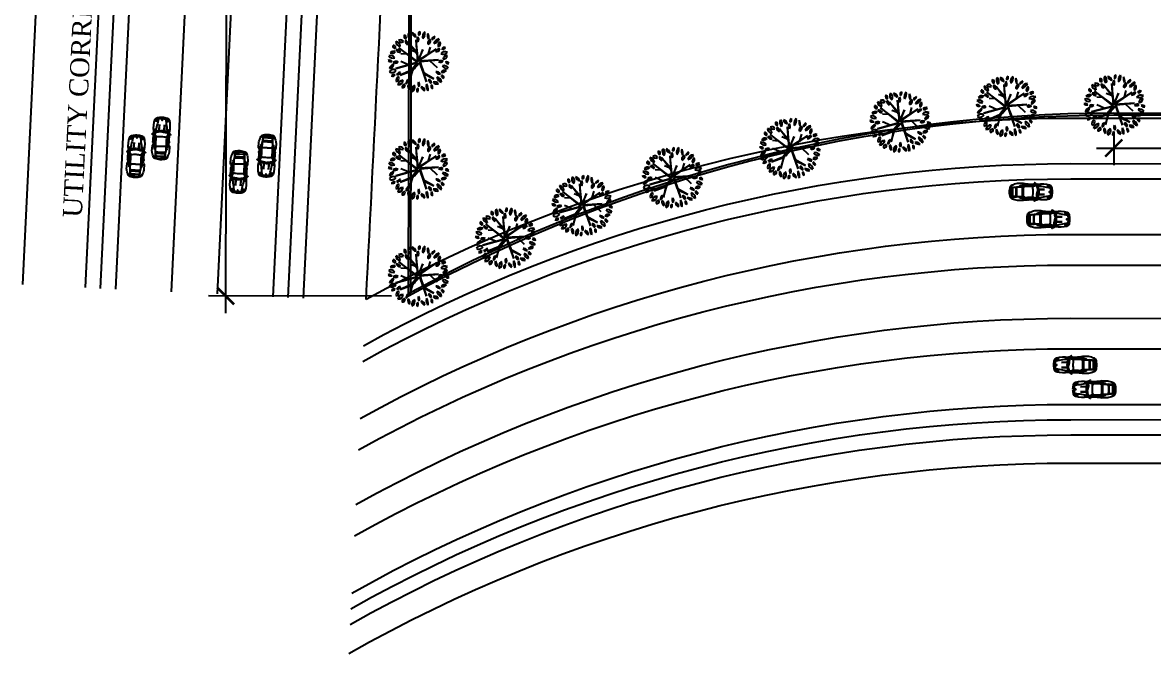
# Model space of a CAD drawing. Header units: inches. Extents: x -48022 to 80112, y -8164 to 5118.
# Drawn here: x 53348 to 59675, y -4891 to -1359 of the extents above; entities that cross this region are included whole.
import ezdxf
from ezdxf.enums import TextEntityAlignment as Align

# ---------------------------------------------------------------- set-up
doc = ezdxf.new("R2010")
doc.units = ezdxf.units.IN
doc.header["$LTSCALE"] = 10
doc.header["$PDMODE"] = 32
doc.linetypes.add('Amconstr', pattern=[9999, 9999, 0])
doc.layers.add('07--DIM-3', color=3, linetype='Continuous', lineweight=35)
for name, color, linetype in [('1_TEXT', 3, 'Continuous'), ('CAR', 253, 'Continuous'), ('CARS', 2, 'Continuous'), ('CKS_PROPERTY LINE', 5, 'Continuous'), ('coches', 7, 'Continuous'), ('FURN', 6, 'Continuous'), ('MS GATE', 1, 'Continuous'), ('PLOT LINE', 3, 'Continuous'), ('trees', 109, 'Continuous')]:
    doc.layers.add(name, color=color, linetype=linetype)
doc.styles.add('STANDARD BLOWUP', font='times.ttf', dxfattribs={"width": 0.85})
doc.styles.add('TIME NEW', font='times.ttf')
doc.dimstyles.new('Copy of Dim 1-32', dxfattribs={"dimtxt": 120, "dimasz": 96, "dimexe": 96, "dimexo": 96, "dimgap": 24, "dimtad": 1, "dimdec": 0, "dimzin": 3, "dimdsep": 46, "dimlunit": 4, "dimtxsty": 'TIME NEW', "dimblk": 'ARCHTICK', "dimcen": 24, "dimdle": 96, "dimclrd": 1, "dimclre": 1, "dimclrt": 3, "dimadec": 0, "dimazin": 0, "dimtfac": 1, "dimtdec": 0, "dimtofl": 0, "dimtmove": 0, "dimatfit": 3, "dimfxl": 0, "dimtolj": 1, "dimtzin": 0, "dimarcsym": 0})

# ---------------------------------------------------------------- blocks, each defined once
blk = doc.blocks.new('Arpls009')
at = {"color": 0, "linetype": 'ByBlock'}
for centre, radius, start, end in [((-0.188, 0.407), 0.0451, 146.8151, 244.0193), ((-0.245, 0.391), 0.0451, 326.8151, 64.0193), ((-0.082, 0.421), 0.0835, 149.4737, 231.7586), ((-0.205, 0.398), 0.0835, 329.4737, 51.7586), ((-0.119, 0.381), 0.0817, 12.306, 79.6849), ((-0.024, 0.479), 0.0817, 192.306, 259.6849), ((0.045, 0.361), 0.0664, 145.5248, 220.8327), ((-0.06, 0.355), 0.0664, 325.5248, 40.8327), ((0.054, 0.443), 0.0524, 125.4093, 202.7101), ((-0.024, 0.466), 0.0524, 305.4093, 22.7101), ((0.181, 0.399), 0.114, 133.8117, 194.3077), ((-0.008, 0.453), 0.114, 313.8117, 14.3077), ((0.262, 0.422), 0.114, 163.4642, 212.7906), ((0.056, 0.392), 0.114, 343.4642, 32.7906), ((0.201, 0.421), 0.0672, 284.1004, 348.465), ((0.283, 0.342), 0.0672, 104.1004, 168.465), ((-0.377, 0.248), 0.0369, 163.4933, 274.4697), ((-0.409, 0.222), 0.0369, 343.4933, 94.4697), ((-0.375, 0.24), 0.0818, 3.3189, 83.1904), ((-0.283, 0.326), 0.0818, 183.3189, 263.1904), ((-0.349, 0.126), 0.0631, 22.5723, 98.3335), ((-0.3, 0.213), 0.0631, 202.5723, 278.3335), ((-0.294, 0.292), 0.0582, 25.4537, 116.6852), ((-0.268, 0.369), 0.0582, 205.4537, 296.6852), ((-0.157, 0.327), 0.0557, 168.8066, 257.6391), ((-0.224, 0.283), 0.0557, 348.8066, 77.6391), ((0.209, 0.297), 0.0573, 103.8914, 198.9039), ((0.141, 0.335), 0.0573, 283.8914, 18.9039), ((0.228, 0.406), 0.118, 280.3005, 340.4476), ((0.36, 0.251), 0.118, 100.3005, 160.4476), ((0.345, 0.136), 0.0663, 86.0282, 161.3698), ((0.287, 0.224), 0.0663, 266.0282, 341.3698), ((0.385, 0.263), 0.064, 122.5817, 207.18), ((0.293, 0.288), 0.064, 302.5817, 27.18), ((0.418, 0.184), 0.0446, 59.9815, 155.6676), ((0.399, 0.241), 0.0446, 239.9815, 335.6676), ((-0.471, -0.044), 0.063, 44.2577, 108.5927), ((-0.446, 0.06), 0.063, 224.2577, 288.5927), ((-0.452, 0.017), 0.08, 30.9482, 110.5784), ((-0.411, 0.133), 0.08, 210.9482, 290.5784), ((-0.399, 0.08), 0.0847, 69.7201, 135.6489), ((-0.43, 0.219), 0.0847, 249.7201, 315.6489), ((0.37, -0.053), 0.065, 58.8748, 131.2135), ((0.361, 0.051), 0.065, 238.8748, 311.2135), ((0.434, 0.065), 0.0919, 64.7353, 140.5781), ((0.403, 0.207), 0.0919, 244.7353, 320.5781), ((0.401, 0.104), 0.0659, 270.2529, 353.5221), ((0.467, 0.031), 0.0659, 90.2529, 173.5221), ((-0.381, -0.138), 0.0923, 100.8762, 165.4479), ((-0.488, -0.024), 0.0923, 280.8762, 345.4479), ((-0.407, -0.204), 0.0728, 54.9745, 151.3792), ((-0.429, -0.109), 0.0728, 234.9745, 331.3792), ((-0.363, -0.072), 0.0699, 60.5095, 129.292), ((-0.373, 0.043), 0.0699, 240.5095, 309.292), ((-0.292, -0.24), 0.0625, 87.1724, 157.2365), ((-0.346, -0.154), 0.0625, 267.1724, 337.2365), ((0.3, -0.234), 0.0644, 28.8072, 103.9199), ((0.341, -0.14), 0.0644, 208.8072, 283.9199), ((0.429, -0.22), 0.0753, 71.3712, 141.7535), ((0.394, -0.102), 0.0753, 251.3712, 321.7535), ((0.412, -0.15), 0.0814, 29.1952, 106.7189), ((0.459, -0.032), 0.0814, 209.1952, 286.7189), ((0.455, -0.053), 0.0446, 28.1981, 112.1918), ((0.477, 0.01), 0.0446, 208.1981, 292.1918), ((-0.394, -0.274), 0.0584, 71.8192, 140.0818), ((-0.421, -0.181), 0.0584, 251.8192, 320.0818), ((-0.296, -0.307), 0.065, 113.4753, 203.456), ((-0.382, -0.273), 0.065, 293.4753, 23.456), ((-0.246, -0.395), 0.0888, 91.6328, 172.0268), ((-0.336, -0.294), 0.0888, 271.6328, 352.0268), ((-0.117, -0.355), 0.0799, 122.8873, 186.7253), ((-0.24, -0.297), 0.0799, 302.8873, 6.7253), ((0.057, -0.368), 0.0628, 148.7877, 221.5977), ((-0.043, -0.377), 0.0628, 328.7877, 41.5977), ((0.226, -0.297), 0.0586, 173.65, 254.6514), ((0.152, -0.347), 0.0586, 353.65, 74.6514), ((0.262, -0.413), 0.0806, 38.6962, 106.2415), ((0.303, -0.285), 0.0806, 218.6962, 286.2415), ((0.397, -0.243), 0.0968, 186.5487, 256.8911), ((0.279, -0.348), 0.0968, 6.5487, 76.8911), ((0.415, -0.228), 0.0422, 179.2557, 267.6287), ((0.371, -0.269), 0.0422, 359.2557, 87.6287), ((-0.226, -0.416), 0.041, 76.5419, 193.4774), ((-0.257, -0.385), 0.041, 256.5419, 13.4774), ((-0.094, -0.405), 0.0759, 159.117, 230.3606), ((-0.213, -0.436), 0.0759, 339.117, 50.3606), ((-0.016, -0.461), 0.0906, 122.117, 201.7275), ((-0.148, -0.418), 0.0906, 302.117, 21.7275), ((0.026, -0.474), 0.0521, 129.7475, 206.0709), ((-0.054, -0.457), 0.0521, 309.7475, 26.0709), ((0.117, -0.405), 0.0705, 185.3196, 260.419), ((0.035, -0.481), 0.0705, 5.3196, 80.419), ((0.251, -0.403), 0.123, 165.2071, 218.3217), ((0.035, -0.448), 0.123, 345.2071, 38.3217), ((0.26, -0.401), 0.0536, 156.7754, 231.288), ((0.177, -0.422), 0.0536, 336.7754, 51.288)]:
    blk.add_arc(centre, radius, start, end, dxfattribs=at)
at = {"layer": 'trees', "color": 25, "linetype": 'ByBlock'}
for p, q in [((-0.016, -0.003), (-0.319, 0.223)), ((-0.319, 0.223), (-0.019, -0.02)), ((-0.03, 0.128), (-0.17, 0.317)), ((-0.17, 0.317), (-0.016, 0.138)), ((-0.016, 0.138), (-0.13, 0.184)), ((-0.044, 0.348), (-0.016, -0.003)), ((-0.005, 0.021), (-0.037, 0.334)), ((-0.037, 0.334), (-0.03, 0.128)), ((0.071, 0.191), (-0.005, 0.021)), ((0.002, 0.004), (0.287, 0.201)), ((0.287, 0.201), (0.005, 0.021)), ((0.005, 0.021), (0.071, 0.191)), ((0.164, 0.129), (0.194, 0.231)), ((-0.187, 0.118), (-0.283, 0.124)), ((0.328, 0.025), (0.002, 0.004)), ((0.033, -0.003), (0.328, 0.025)), ((0.185, 0.012), (0.302, -0.1)), ((-0.019, -0.02), (-0.367, -0.117)), ((-0.367, -0.117), (-0.016, -0.02)), ((-0.113, -0.144), (-0.297, -0.222)), ((-0.297, -0.222), (-0.106, -0.151)), ((-0.151, -0.06), (-0.283, -0.003)), ((-0.144, -0.326), (-0.09, -0.141)), ((-0.106, -0.151), (-0.144, -0.326)), ((-0.016, -0.02), (-0.113, -0.144)), ((-0.09, -0.141), (-0.009, -0.023)), ((-0.009, -0.023), (-0.068, -0.121)), ((-0.068, -0.121), (0.019, -0.023)), ((0.019, -0.023), (0.134, -0.333)), ((0.134, -0.333), (0.023, -0.007)), ((0.023, -0.007), (0.095, -0.204)), ((0.078, -0.181), (0.033, -0.003)), ((0.251, -0.281), (0.078, -0.181)), ((0.095, -0.204), (0.251, -0.281))]:
    blk.add_line(p, q, dxfattribs=at)
blk = doc.blocks.new('*U8')
at = {"layer": 'trees', "xscale": 345, "yscale": 345, "zscale": 345}
blk.add_blockref('Arpls009', (-0.5, 2), dxfattribs=at)
blk = doc.blocks.new('*U9')
at = {"layer": 'FURN', "color": 0, "linetype": 'ByBlock', "lineweight": -2}
for p in [(0, 1800), (0, 1200), (0, 600), (0, 0)]:
    blk.add_blockref('*U8', p, dxfattribs=at)
blk = doc.blocks.new('_ArchTick')
at = {"color": 0, "const_width": 0.15}
blk.add_lwpolyline([(-0.5, -0.5), (0.5, 0.5)], dxfattribs=at)
blk = doc.blocks.new('*D18')
at = {"layer": '07--DIM-3', "color": 1, "linetype": 'Amconstr', "lineweight": -2, "transparency": 16777216}
for p, q in [((54492.9, 2635.1), (54483.3, -2985.5)), ((55421.2, 2537.5), (54396.8, 2539.2)), ((55411.9, -2891.1), (54387.5, -2889.3))]:
    blk.add_line(p, q, dxfattribs=at)
at = {"layer": 'Defpoints', "color": 0, "linetype": 'Amconstr', "transparency": 16777216}
for p in [(55517.2, 2537.3), (54483.5, -2889.5), (55507.9, -2891.3)]:
    blk.add_point(p, dxfattribs=at)
at = {"layer": '07--DIM-3', "color": 1, "linetype": 'Amconstr', "lineweight": -2, "transparency": 16777216, "xscale": 96, "yscale": 96, "zscale": 96}
for p, rotation in [((54492.8, 2539.1), 89.9015060500489), ((54483.5, -2889.5), 269.9015060500489)]:
    blk.add_blockref('_ArchTick', p, dxfattribs=dict(at, rotation=rotation))
at = {"layer": '07--DIM-3', "color": 3, "linetype": 'Amconstr', "lineweight": 25, "transparency": 16777216, "insert": (54403.1, -175.1), "char_height": 120, "attachment_point": 5, "rotation": 89.90151, "style": 'TIME NEW'}
blk.add_mtext('\\A1;452\'-5"', dxfattribs=at)
blk = doc.blocks.new('A$C6C2F1E0A')
at = {"layer": 'coches', "color": 0, "linetype": 'ByBlock', "lineweight": -3}
for p, q in [((0.76, 0.25), (1.35, 0.27)), ((1.34, 0.25), (0.76, 0.25)), ((1.92, 0.54), (1.76, 0.61)), ((2.09, 0.54), (1.99, 0.69)), ((2.12, 0.54), (2.03, 0.69)), ((2.68, 0.54), (2.58, 0.69)), ((2.71, 0.54), (2.62, 0.69)), ((3.04, 0.54), (2.71, 0.54)), ((3.45, 0.86), (2.88, 0.85)), ((2.88, 0.45), (2.88, 0)), ((2.88, 0), (2.88, -0.45)), ((3.35, 0.5), (2.92, 0.5)), ((2.94, 0), (2.94, 0.43)), ((2.94, -0.43), (2.94, 0)), ((3.31, 0.52), (3.04, 0.54)), ((3.54, 0.5), (3.31, 0.52)), ((3.52, 0), (3.52, 0.27)), ((3.52, -0.27), (3.52, 0)), ((3.84, 0.48), (3.54, 0.5)), ((3.61, 0.41), (3.61, 0)), ((3.61, 0), (3.61, -0.41)), ((3.75, 0.46), (3.67, 0.46)), ((4.13, 0.45), (3.84, 0.48)), ((3.92, 0), (3.92, 0.37)), ((3.92, -0.37), (3.92, 0)), ((0.76, -0.25), (1.35, -0.27)), ((1.34, -0.25), (0.76, -0.25)), ((1.99, -0.57), (1.7, -0.69)), ((1.7, -0.69), (2.28, -0.69)), ((1.71, -0.78), (2.36, -0.78)), ((1.76, -0.61), (1.92, -0.54)), ((2.06, -0.54), (1.96, -0.69)), ((2.09, -0.54), (1.99, -0.69)), ((2.28, -0.69), (2.63, -0.69)), ((2.68, -0.54), (2.58, -0.69)), ((2.71, -0.54), (2.62, -0.69)), ((2.71, -0.54), (3.04, -0.54)), ((2.88, -0.85), (3.45, -0.86)), ((2.92, -0.5), (3.35, -0.5)), ((3.04, -0.54), (3.31, -0.52)), ((3.31, -0.52), (3.54, -0.5)), ((3.84, -0.48), (3.54, -0.5)), ((3.67, -0.46), (3.75, -0.46)), ((4.13, -0.45), (3.84, -0.48))]:
    blk.add_line(p, q, dxfattribs=at)
for points in [[(2.42, 0.77, -0.024995), (2.36, 0.78), (1.71, 0.78, -0.093665), (1.6, 0.78, -0.044974), (1.44, 0.77, 0.242846), (1.54, 0.72, -0.066443), (1.67, 0.71, 0.284222), (1.7, 0.69)], [(2.62, 0.69), (2.28, 0.69), (1.7, 0.69), (1.99, 0.57, 0.071916), (2.09, 0.54, 0.014486), (2.83, 0.55, 0.015753), (3.21, 0.57, 0.648), (3.2, 0.61, 0.010841), (3.09, 0.63, 0.038718), (2.63, 0.69, 0.192613), (2.61, 0.78)]]:
    blk.add_lwpolyline(points, format="xyb", dxfattribs=at)
blk.add_lwpolyline([(2.63, 0.69), (2.62, 0.69)], dxfattribs=at)
blk.add_circle((0.28, 0), 0.0266, dxfattribs=at)
for centre, radius, start, end in [((2.14, -0.05), 2.14, 165.8561, 178.6137), ((2.14, 0.05), 2.14, 181.3863, 194.1439), ((0.43, 0.38), 0.377, 117.9341, 165.8561), ((0.18, 0.44), 0.0622, 163.0263, 273.4503), ((0.8, 0.25), 0.713, 139.8356, 163.0263), ((1.99, -0.02), 1.85, 167.5836, 179.4615), ((1.99, 0.02), 1.85, 180.5385, 192.4164), ((-7.49, 47.78), 48.02, 279.1905, 280.8179), ((0.34, 0.55), 0.151, 151.6532, 191.6286), ((0.27, 0.53), 0.0721, 191.6286, 237.7927), ((0.43, 0.5), 0.25, 127.028, 151.6532), ((0.31, 0.6), 0.15, 237.7927, 290.4863), ((0.99, -2.03), 2.84, 80.8502, 105.0021), ((0.47, 0.59), 0.219, 164.1178, 200.1268), ((0.31, 0.63), 0.0561, 99.1163, 164.1178), ((0.33, 0.54), 0.0734, 202.5631, 318.9552), ((0.32, 0.6), 0.106, 37.9901, 112.4095), ((0.32, 0.59), 0.0991, 44.3179, 99.1163), ((0.32, 0.56), 0.106, 290.4863, 327.3729), ((0.31, 0.58), 0.109, 356.0625, 44.3179), ((0.28, 0.59), 0.141, 318.9552, 356.0625), ((0.29, 0.58), 0.146, 327.3729, 37.9901), ((1.27, 0.65), 0.0587, 88.9813, 160.0291), ((1.26, 0.67), 0.0421, 169.1057, 256.3949), ((1.29, 0.78), 0.161, 256.3949, 281.2917), ((1.3, 0.4), 0.309, 80.0244, 93.711), ((1.27, 0.91), 0.29, 279.8631, 292.3211), ((3.49, -0.03), 2.16, 163.0913, 179.1793), ((3.49, 0.03), 2.16, 180.8207, 196.9087), ((1.32, 0.64), 0.0745, 24.0009, 68.7529), ((1.37, 0.66), 0.0224, 299.1034, 22.9832), ((1.43, 0.08), 0.0143, 16.9212, 209.452), ((-1.12, -0.69), 2.66, 8.2627, 16.7299), ((3.06, 0.04), 1.61, 163.3105, 178.5788), ((-0.61, -0.54), 2.15, 1.6045, 16.9212), ((1.7, 0.45), 0.243, 89.731, 135.9605), ((1.79, 0.42), 0.288, 130.3021, 163.3105), ((1.78, 0.75), 0.18, 109.8569, 171.1321), ((1.65, 0.43), 0.209, 58.5386, 101.741), ((1.72, 0.9), 0.023, 356.1352, 109.8569), ((1.47, 0.91), 0.272, 329.8315, 356.1352), ((1.9, 0.47), 0.0678, 345.774, 73.1452), ((5.52, -0.02), 3.59, 172.3421, 179.6342), ((5.52, 0.02), 3.59, 180.3658, 187.6579), ((2.48, 0.58), 0.227, 85.3914, 120.853), ((2.46, 0.73), 0.0619, 53.34, 130.5245), ((2.46, 0.82), 0.06, 231.9068, 311.9577), ((2.49, 0.75), 0.0622, 34.5743, 84.6458), ((2.44, 1.34), 0.564, 275.8996, 280.6987), ((2.57, 1.44), 0.662, 268.1893, 293.5908), ((2.9, 0.68), 0.167, 95.1224, 113.5908), ((2.93, 0.46), 0.05, 98.3498, 183.3387), ((3.02, 0.43), 0.0806, 119.4221, 181.6531), ((3.33, 0.16), 0.345, 69.3284, 87.2077), ((2.66, -2.65), 3.59, 69.1236, 77.1575), ((3.43, 0.41), 0.069, 24.9469, 69.3284), ((3.07, 0.29), 0.447, 358.5563, 20.6788), ((-3.92, 0.05), 7.47, 359.5886, 3.4511), ((-3.92, -0.05), 7.47, 356.5489, 0.4114), ((3.67, 0.41), 0.0564, 86.7926, 175.4907), ((3.69, -0.27), 0.736, 77.7157, 85.2325), ((3.96, 0.79), 0.128, 198.9069, 239.4435), ((3.82, 0.35), 0.0977, 8.5929, 77.7157), ((3.77, 0.38), 0.329, 38.5491, 67.8682), ((3.74, 0.37), 0.399, 12.4252, 60.1974), ((3.79, 0.28), 0.456, 36.82, 71.8248), ((3.36, 0.25), 0.741, 5.9587, 26.3467), ((1.87, 0.02), 2.25, 359.4726, 7.8972), ((1.87, -0.02), 2.25, 352.1028, 0.5274), ((1.79, -0.03), 2.39, 0.6326, 11.5834), ((1.79, 0.03), 2.39, 348.4166, 359.3674), ((2.34, -0.01), 1.9, 0.3429, 17.2682), ((2.34, 0.01), 1.9, 342.7318, 359.6571), ((0.43, -0.38), 0.377, 194.1439, 242.0659), ((0.18, -0.44), 0.0622, 86.5497, 196.9737), ((0.8, -0.25), 0.713, 196.9737, 220.1644), ((-7.49, -47.78), 48.02, 79.1821, 80.8095), ((0.34, -0.55), 0.151, 168.3714, 208.3468), ((0.27, -0.53), 0.0721, 122.2073, 168.3714), ((0.43, -0.5), 0.25, 208.3468, 232.972), ((0.31, -0.6), 0.15, 69.5137, 122.2073), ((0.47, -0.59), 0.219, 159.8732, 195.8822), ((0.99, 2.03), 2.84, 254.9979, 279.1498), ((0.33, -0.54), 0.0734, 41.0448, 157.4369), ((0.31, -0.63), 0.0561, 195.8822, 260.8837), ((0.32, -0.6), 0.106, 247.5905, 322.0099), ((0.32, -0.59), 0.0991, 260.8837, 315.6821), ((0.32, -0.56), 0.106, 32.6271, 69.5137), ((0.28, -0.59), 0.141, 3.9375, 41.0448), ((0.31, -0.58), 0.109, 315.6821, 3.9375), ((0.29, -0.58), 0.146, 322.0099, 32.6271), ((1.26, -0.67), 0.0421, 103.6051, 190.8943), ((1.27, -0.65), 0.0587, 199.9709, 271.0187), ((1.29, -0.78), 0.161, 78.7083, 103.6051), ((1.3, -0.4), 0.309, 266.289, 279.9756), ((1.27, -0.91), 0.29, 67.6789, 80.1369), ((1.32, -0.64), 0.0745, 291.2471, 335.9991), ((1.37, -0.66), 0.0224, 337.0168, 60.8966), ((1.41, -0.11), 0.0107, 20.4589, 234.6463), ((-0.75, -0.97), 2.32, 12.8462, 21.4384), ((-0.87, -0.97), 2.45, 10.4806, 20.4589), ((1.54, -0.85), 0.121, 89.0984, 143.6975), ((1.5, -1.65), 0.874, 83.421, 93.7212), ((3.06, -0.04), 1.61, 179.6179, 185.9686), ((3.06, -0.04), 1.61, 189.5681, 196.6895), ((3.27, -0.05), 1.79, 188.2627, 193.8902), ((1.72, -0.41), 0.212, 192.8462, 212.2634), ((1.79, -0.42), 0.288, 196.6895, 229.6979), ((1.7, -0.45), 0.243, 224.0395, 270.269), ((1.55, -0.22), 0.505, 269.2761, 284.4814), ((1.65, -1.07), 0.3, 79.298, 100.702), ((1.78, -0.75), 0.18, 188.8679, 250.1431), ((1.65, -0.43), 0.209, 258.259, 301.4614), ((1.7, -0.72), 0.0287, 90.59, 154.0552), ((1.47, -0.91), 0.272, 3.8648, 30.1685), ((1.72, -0.9), 0.023, 250.1431, 3.8648), ((1.9, -0.47), 0.0678, 286.8548, 14.226), ((2.13, -0.91), 0.377, 96.5342, 112.9878), ((2.29, -13.26), 12.72, 87.5803, 90.8999), ((2.44, -1.34), 0.564, 91.9386, 97.6657), ((2.48, -0.58), 0.227, 239.147, 274.6086), ((2.46, -0.82), 0.06, 48.0423, 128.0932), ((2.46, -0.73), 0.0619, 229.4755, 306.66), ((2.49, -0.75), 0.0622, 275.3542, 325.4257), ((2.44, -1.34), 0.564, 79.3013, 84.1004), ((2.57, -1.44), 0.662, 66.4092, 91.8107), ((2.5, -0.72), 0.13, 328.6574, 12.267), ((2.51, 2.32), 3.01, 272.2624, 281.1315), ((2.66, -6.6), 6.05, 84.8428, 88.4528), ((2.9, -0.68), 0.167, 246.4092, 264.8776), ((2.93, -0.46), 0.05, 176.6613, 261.6502), ((3.02, -0.43), 0.0806, 178.3469, 240.5779), ((2.57, 2.02), 2.7, 281.1315, 283.6161), ((3.2, -0.59), 0.021, 283.6161, 55.3891), ((3.33, -0.16), 0.345, 272.7923, 290.6716), ((3.43, -0.41), 0.069, 290.6716, 335.0531), ((2.66, 2.65), 3.59, 282.8425, 290.8764), ((3.07, -0.29), 0.447, 339.3212, 1.4437), ((3.67, -0.41), 0.0564, 184.5093, 273.2074), ((3.69, 0.27), 0.736, 274.7675, 282.2843), ((3.82, -0.35), 0.0977, 282.2843, 351.4071), ((3.96, -0.79), 0.128, 120.5565, 161.0931), ((3.77, -0.38), 0.329, 292.1318, 321.4509), ((3.74, -0.37), 0.399, 299.8026, 347.5748), ((3.79, -0.28), 0.456, 288.1752, 323.18), ((3.36, -0.25), 0.741, 333.6533, 354.0413)]:
    blk.add_arc(centre, radius, start, end, dxfattribs=at)
blk = doc.blocks.new('S PARK')
at = {"layer": 'CAR', "xscale": 942.2849746202844, "yscale": 942.2849746202844, "zscale": 942.2849746202844, "rotation": 90}
blk.add_blockref('A$C6C2F1E0A', (0, 491.622), dxfattribs=at)
blk = doc.blocks.new('admin enlclave road')
at = {"layer": 'CKS_PROPERTY LINE'}
blk.add_line((45070.29, -5312.26), (44591.25, -5378.1), dxfattribs=at)
at = {"layer": 'CKS_PROPERTY LINE', "color": 0, "lineweight": -3}
for points in [[(44478.57, -5279.03), (44490.68, -5415.53)], [(44480.56, -5278.85), (44492.67, -5415.35)], [(44482.55, -5278.68), (44494.66, -5415.17)], [(44456.01, -5281.03), (44468.12, -5417.53)], [(44458, -5280.86), (44470.12, -5417.35)], [(44465.28, -5280.21), (44477.39, -5416.71)], [(44471.3, -5279.68), (44483.41, -5416.17)], [(44445.85, -5281.93), (44457.96, -5418.43)], [(44454.02, -5281.21), (44466.13, -5417.7)]]:
    blk.add_lwpolyline(points, dxfattribs=at)
for points in [[(44503.35, -5420.28, -0.126728), (44592, -5383.98), (44858.55, -5347.35)], [(44503.53, -5422.33, -0.126876), (44592.27, -5385.96), (44858.73, -5349.34)], [(44504.2, -5429.81, -0.127418), (44593.26, -5393.19), (44859.38, -5356.62)], [(44504.56, -5433.91, -0.127716), (44593.81, -5397.16), (44859.73, -5360.61)], [(44505.2, -5441.08, -0.128236), (44594.76, -5404.09), (44860.35, -5367.59)], [(44505.57, -5445.18, -0.128534), (44595.31, -5408.05), (44860.71, -5371.58)], [(44506.24, -5452.66, -0.129079), (44596.3, -5415.29), (44861.36, -5378.86)], [(44506.42, -5454.71, -0.129228), (44596.57, -5417.27), (44861.53, -5380.85)], [(44506.6, -5456.76, -0.129377), (44596.84, -5419.25), (44861.71, -5382.85)], [(44506.94, -5460.55, -0.129654), (44597.35, -5422.91), (44862.04, -5386.53)]]:
    blk.add_lwpolyline(points, format="xyb", dxfattribs=at)
at = {"layer": 'CKS_PROPERTY LINE'}
for centre, radius, start, end in [((-54496.7, -13976.77), 99369.17, 4.9432589, 5.0207703), ((-54496.7, -13976.77), 99369.17, 4.9432589, 5.0207703), ((44617.4, -5568.31), 192, 97.8258, 126.621)]:
    blk.add_arc(centre, radius, start, end, dxfattribs=at)
at = {"layer": 'CARS', "xscale": -0.0014, "yscale": 0.0014, "zscale": 0.0014}
for p, rotation in [((44590.76, -5387.89, 104), 97.82584931717199), ((44593.52, -5391.13, 104), 97.82584931717199), ((44473.06, -5393.47), 185.0048118623942), ((44487.69, -5400.79), 5.004811863036297), ((44470.09, -5396.24), 185.0048118623942), ((44484.33, -5403.39), 5.004811863036297), ((44592.71, -5410.54, 104), 277.8258493165299), ((44595.63, -5413.38, 104), 277.8258493165299)]:
    blk.add_blockref('S PARK', p, dxfattribs=dict(at, rotation=rotation))
at = {"layer": '1_TEXT', "color": 7, "style": 'STANDARD BLOWUP'}
blk.add_text('UTILITY CORRIDOR / LANDSCAPING / PARKING', height=2.5, rotation=94.9788, dxfattribs=at).set_placement((44459.54, -5366.65), align=Align.MIDDLE)
blk = doc.blocks.new('*D114')
at = {"layer": '07--DIM-3', "color": 1, "linetype": 'Amconstr', "lineweight": -2, "transparency": 16777216}
for p, q in [((59453.8, -1974.3), (59453.8, -2157.4)), ((70241.3, -1974.3), (70241.3, -2157.4)), ((59357.8, -2061.4), (70337.3, -2061.4))]:
    blk.add_line(p, q, dxfattribs=at)
at = {"layer": 'Defpoints', "color": 0, "linetype": 'Amconstr', "transparency": 16777216}
for p in [(59453.8, -1878.3), (70241.3, -1878.3), (70241.3, -2061.4)]:
    blk.add_point(p, dxfattribs=at)
at = {"layer": '07--DIM-3', "color": 1, "linetype": 'Amconstr', "lineweight": -2, "transparency": 16777216, "xscale": 96, "yscale": 96, "zscale": 96, "rotation": 180}
blk.add_blockref('_ArchTick', (59453.8, -2061.4), dxfattribs=at)
at = {"layer": '07--DIM-3', "color": 1, "linetype": 'Amconstr', "lineweight": -2, "transparency": 16777216, "xscale": 96, "yscale": 96, "zscale": 96}
blk.add_blockref('_ArchTick', (70241.3, -2061.4), dxfattribs=at)
at = {"layer": '07--DIM-3', "color": 3, "linetype": 'Amconstr', "lineweight": 25, "transparency": 16777216, "insert": (64847.5, -1976.2), "char_height": 120, "attachment_point": 5, "style": 'TIME NEW'}
blk.add_mtext('\\A1;899\'-0"', dxfattribs=at)

msp = doc.modelspace()

# ---------------------------------------------------------------- linework, layer by layer
at = {"layer": 'CKS_PROPERTY LINE'}
msp.add_arc((59453.8, -10070.3), 8192, 90, 118.79514, dxfattribs=at)
at = {"layer": 'PLOT LINE'}
msp.add_line((59453.8, -1866.3), (66091.1, -1866.3), dxfattribs=at)
for points in [[(55507.9, -2891.3), (55511.8, -580.2), (55733.4, -514.8, -0.001731)], [(55519.9, -2871), (55523.8, -589.1), (55736.8, -526.3, -0.001731)]]:
    msp.add_lwpolyline(points, format="xyb", dxfattribs=at)
msp.add_lwpolyline([(66103.1, -1767.3), (66103.1, -1878.3), (59453.8, -1878.3)], dxfattribs=at)
for radius, end in [(8192, 118.79514), (8204, 118.65327)]:
    msp.add_arc((59453.8, -10070.3), radius, 90, end, dxfattribs=at)

# ---------------------------------------------------------------- block references
at = {"layer": 'FURN', "linetype": 'Amconstr', "lineweight": 25}
msp.add_blockref('*U9', (55562.9, -2778.4), dxfattribs=at)
at = {"layer": 'MS GATE', "linetype": 'Amconstr', "lineweight": 25, "xscale": 42.66674600251998, "yscale": 42.66674600251998, "zscale": 42.66674600251998, "rotation": 352.174150691152}
msp.add_blockref('admin enlclave road', (-1794383.5, 484490.8), dxfattribs=at)
at = {"layer": 'trees', "xscale": 345, "yscale": 345, "zscale": 345}
for p in [(58853.4, -1826.1), (59456.2, -1819.3), (58257.4, -1914), (57641.1, -2062.9), (56984.1, -2225.4), (56478.3, -2382.2), (56049.7, -2564.6)]:
    msp.add_blockref('Arpls009', p, dxfattribs=at)

# ---------------------------------------------------------------- dimensions: what is measured, and where the dimension line sits
at = {"layer": '07--DIM-3', "linetype": 'Amconstr', "lineweight": 25}
for p1, p2, distance, picture, middle in [((55517.2, 2537.3), (55507.9, -2891.3), -1024.4, '*D18', (54403.1, -175.1)), ((59453.78, -1878.3032), (70241.3178, -1878.305), -183.0788, '*D114', (64847.5489, -1976.1726))]:
    dim = msp.add_aligned_dim(p1=p1, p2=p2, distance=distance, dimstyle='Copy of Dim 1-32', dxfattribs=at)
    dim.commit()
    dim.dimension.update_dxf_attribs({"geometry": picture, "text_midpoint": middle})

doc.saveas('drawing.dxf')
